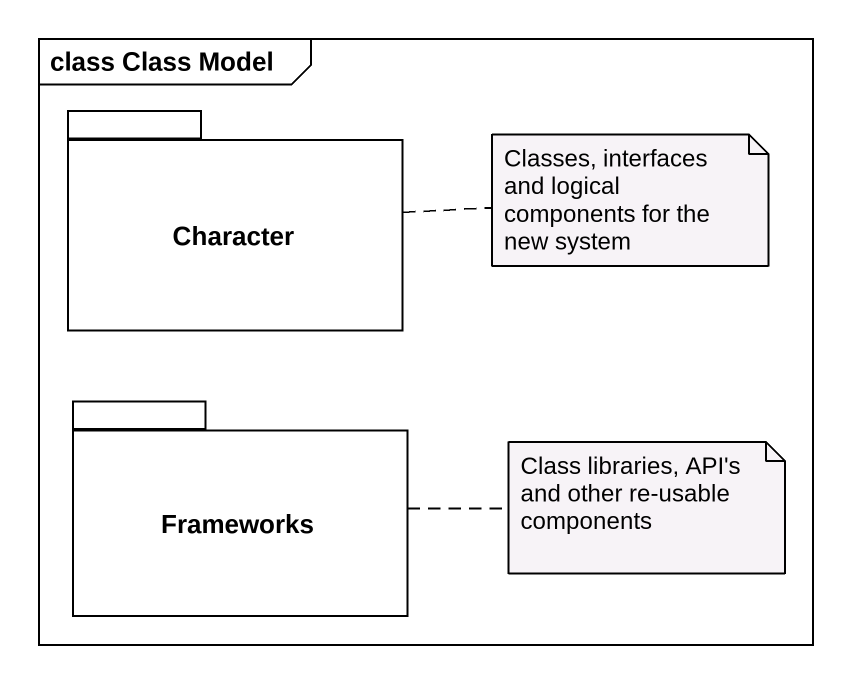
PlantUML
@startuml
mainframe class Class Model
package Character {
}
package Frameworks {
}
note right of Character : Classes, interfaces and logical components for the new system
note right of Frameworks : Class libraries, API's and other re-usable components
@enduml
